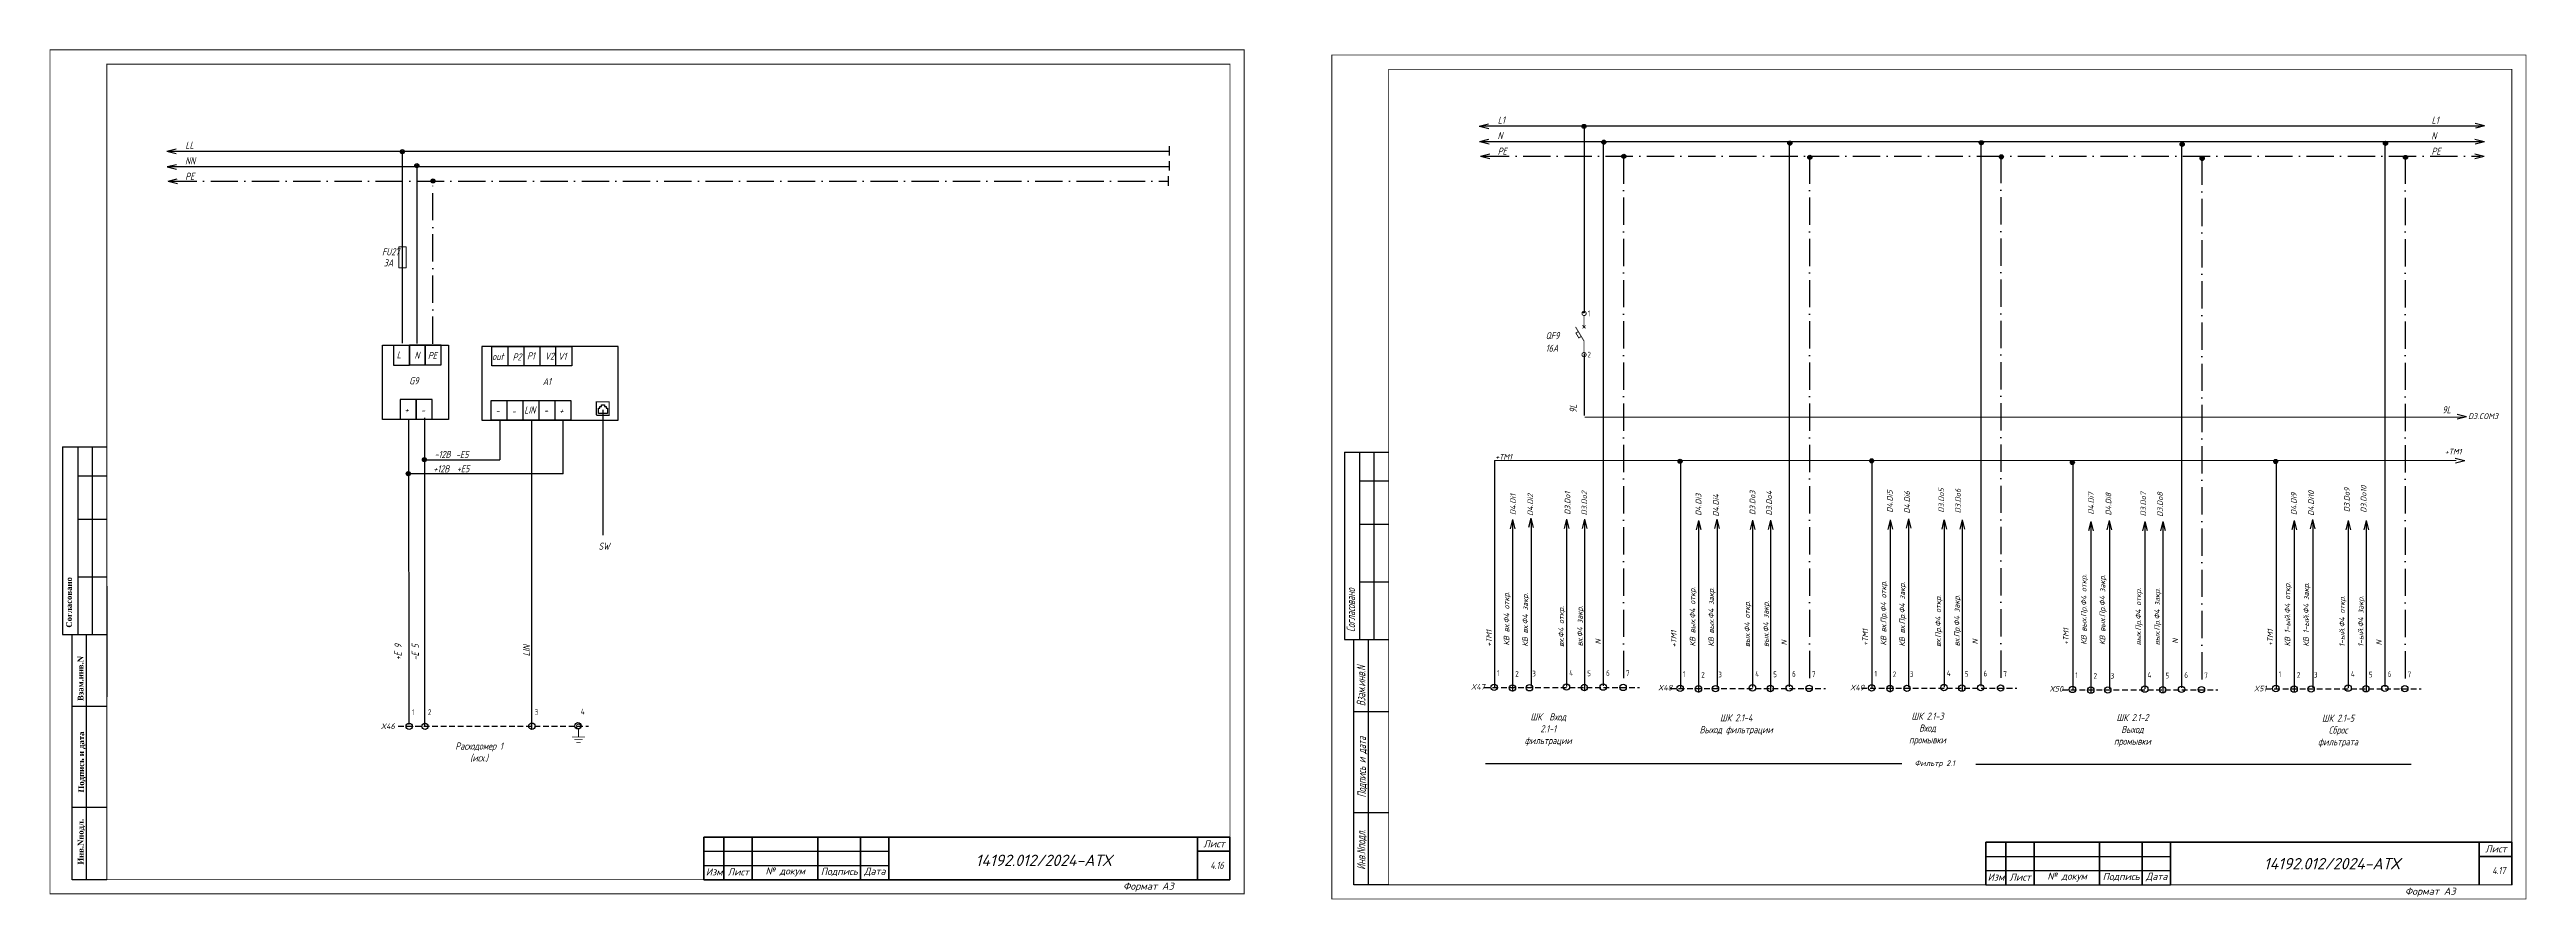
# Model space of a CAD drawing. Header units: millimetres. Extents: x 1510 to 10524, y 7125 to 13164.
# Drawn here: x 9653 to 10524, y 9978 to 10277 of the extents above; entities that cross this region are included whole.
import ezdxf
from ezdxf.enums import TextEntityAlignment as Align

# ---------------------------------------------------------------- set-up
doc = ezdxf.new("R2010")
doc.units = ezdxf.units.MM
doc.header["$LTSCALE"] = 4
for name, pattern in [('ACAD_ISO10W100', [18, 12, -3, 0, -3]), ('DASHED', [0.75, 0.5, -0.25]), ('SolidLine', [0])]:
    doc.linetypes.add(name, pattern=pattern)
for name, color, linetype in [("Contact's", 104, 'Continuous'), ('LOC', 8, 'Continuous'), ('RED_2.5mm^2', 1, 'Continuous'), ('SYMS', 7, 'Continuous'), ('Вспомогательная', 1, 'Continuous'), ('Текст', 2, 'Continuous')]:
    doc.layers.add(name, color=color, linetype=linetype)
for name, color, linetype, lineweight in [('RAMKA', 7, 'Continuous', 25), ('SHTAMP', 7, 'SolidLine', 25), ('АК_ЩДУ-CВ_П4_ПОЛНАЯСХ', 141, 'Continuous', 40), ('Основеая', 5, 'Continuous', 60), ('СХЕМА', 7, 'Continuous', 25)]:
    doc.layers.add(name, color=color, linetype=linetype, lineweight=lineweight)
doc.styles.add('COTES', font='cs_gost2304.shx', dxfattribs={"width": 0.75, "oblique": 15})
doc.styles.add('ISOCPEUR', font='isocpeui.ttf')
doc.styles.add('ISOCPEUR25.10.00', font='isocpeur.ttf', dxfattribs={"height": 2.5})
doc.styles.add('Simplex00.10.00', font='simplex.shx')
doc.styles.add('Simplex25.085.00', font='simplex.shx', dxfattribs={"width": 0.85, "oblique": 15, "height": 2.5})
doc.styles.add('Simplex25.085.15', font='', dxfattribs={"width": 0.85, "oblique": 15, "height": 2.5})
doc.styles.add('STYLE1', font='timesbd.ttf')
doc.styles.add('WD', font='romans.shx')
doc.styles.add('ГОСТ', font='isocpeur.ttf', dxfattribs={"oblique": 15})
doc.styles.add('Стиль мой-1', font='', dxfattribs={"width": 0.85, "oblique": 15, "height": 2.5})
doc.styles.get('Simplex25.085.15').set_extended_font_data('GOST type A')
doc.styles.get('Стиль мой-1').set_extended_font_data('GOST type A')
doc.linetypes.add('Ethernet_LINE', pattern='A,7.5,-4,["Ethernet",Standard,S=2.5,R=0,X=-2.5,Y=-1.25],-18', length=29.5)

# ---------------------------------------------------------------- blocks, each defined once
blk = doc.blocks.new('Формат А3')
at = {"color": 0, "linetype": 'Continuous', "const_width": 0.3}
for points in [[(-420, 297), (0, 297), (0, 0), (-420, 0)], [(-400, 5), (-400, 292), (-5, 292), (-5, 5)]]:
    blk.add_lwpolyline(points, close=True, dxfattribs=at)
at = {"color": 0, "linetype": 'Continuous', "style": 'Simplex00.10.00', "oblique": 15}
blk.add_text('Формат А3', height=2.5, dxfattribs=at).set_placement((-33.67, 2.75), align=Align.MIDDLE_CENTER)
blk = doc.blocks.new('WDDOT')
for radius in [0.72, 0.449, 0.223]:
    blk.add_circle((0, 0), radius)
blk = doc.blocks.new('VT0W02')
blk.add_circle((0, 0), 0.0699)
at = {"style": 'WD'}
for tag, p, width in [('INST', (0.062, 0.42), 0.7), ('LOC', (0.062, 0.25), 0.7), ('DESC1', (0.053, -0.385), 0.8)]:
    blk.add_attdef(tag, p, '', height=0.125, dxfattribs=dict(at, width=width))
at = {"style": 'WD', "flags": 1}
for tag, p, height in [('X4TERM01', (-0.07, 0), 0.0125), ('X4TERMDESC01', (-0.055, -0.023), 0.025), ('X2TERMDESC01', (-0.006, 0.029), 0.025), ('STRIPSEQ', (0, 0), 0.00125), ('X2TERM01', (0, 0.07), 0.0125), ('X1TERMDESC01', (0.039, -0.003), 0.025), ('X1TERM01', (0.07, 0), 0.0125), ('LINKTERM', (0, -0.002), 0.00125), ('X8TERM01', (0, -0.07), 0.0125), ('X8TERMDESC01', (0, -0.054), 0.025)]:
    blk.add_attdef(tag, p, '', height=height, dxfattribs=at)
at = {"linetype": 'Continuous', "style": 'WD'}
for tag, p, height, width, flags in [('WIRENO', (0.062, 0.094), 0.125, 0.8, 8), ('TAGSTRIP', (0.053, -0.229), 0.125, 0.9, 8), ('DESC2', (0.053, -0.541), 0.125, 0.8, 8), ('CAT', (0.213, -0.406), 0.109, 0.8, 1), ('DESC3', (0.053, -0.698), 0.125, 0.8, 8)]:
    blk.add_attdef(tag, p, '', height=height, dxfattribs=dict(at, width=width, flags=flags))
at = {"linetype": 'Continuous', "style": 'WD', "width": 0.8, "flags": 1}
blk.add_attdef('MFG', text='', height=0.109, dxfattribs=at).set_placement((0.088, -0.406), align=Align.RIGHT)
at = {"style": 'WD', "width": 0.7, "flags": 1}
blk.add_attdef('ASSYCODE', (0.062, -0.281), '', height=0.01, dxfattribs=at)
blk = doc.blocks.new('PE - заземление')
at = {"color": 0, "linetype": 'Continuous', "lineweight": -2, "const_width": 0.3}
blk.add_lwpolyline([(-0.75, -0.75, -1), (0.75, -0.75, -1)], format="xyb", close=True, dxfattribs=at)
at = {"color": 0, "linetype": 'Continuous', "lineweight": -2}
for points, const_width in [([(-2.25, -4.5), (2.25, -4.5)], 0.25), ([(-1.5, -5.46), (1.5, -5.46)], 0.25), ([(-0.75, -6.42), (0.75, -6.42)], 0.25), ([(0, -4.5), (0, -1.5)], 0.3)]:
    blk.add_lwpolyline(points, dxfattribs=dict(at, const_width=const_width))
at = {"color": 0, "linetype": 'Continuous', "lineweight": 9, "style": 'ISOCPEUR25.10.00', "oblique": 10, "width": 0.85, "flags": 9}
blk.add_attdef('ТИП', (0, 0), '', height=2.5, dxfattribs=at)
blk = doc.blocks.new('A$C73A268AF')
at = {"lineweight": 30}
for p, q in [((4.57, 157.46), (20.05, 157.46)), ((4.57, 157.46), (4.57, 91.46)), ((9.89, 157.46), (9.89, 91.46)), ((14.97, 157.46), (14.97, 91.46)), ((9.89, 147.31), (20.05, 147.31)), ((9.89, 132.08), (20.05, 132.08)), ((9.89, 111.77), (20.05, 111.77)), ((4.57, 91.46), (20.05, 91.46)), ((7.96, 5.15), (7.96, 91.46)), ((13.04, 5.15), (13.04, 91.46)), ((20.15, 66.08), (7.96, 66.08)), ((20.15, 30.54), (7.96, 30.54))]:
    blk.add_line(p, q, dxfattribs=at)
blk.add_lwpolyline([(20.15, 5.15), (7.96, 5.15)], dxfattribs=at)
at = {"layer": 'Вспомогательная', "color": 7}
for p, q in [((230.15, 15.15), (295.15, 15.15)), ((230.15, 10.15), (295.15, 10.15)), ((230.15, 5.15), (295.15, 5.15))]:
    blk.add_line(p, q, dxfattribs=at)
at = {"layer": 'Основеая', "color": 7}
for p, q in [((230.15, 20.15), (230.15, 5.15)), ((415.15, 20.15), (230.15, 20.15)), ((237.15, 20.15), (237.15, 5.15)), ((247.15, 20.15), (247.15, 5.15)), ((270.15, 20.15), (270.15, 5.15)), ((285.15, 20.15), (285.15, 5.15)), ((295.15, 20.15), (295.15, 5.15)), ((403.72, 20.15), (403.72, 5.15)), ((415.15, 20.15), (415.15, 5.15)), ((403.72, 15.15), (415.15, 15.15))]:
    blk.add_line(p, q, dxfattribs=at)
blk.add_blockref('Формат А3', (420.15, 0.15))
at = {"layer": 'RAMKA', "style": 'COTES', "oblique": 15, "width": 0.75}
for s, p in [('Согласовано', (8.35, 94.1)), ('Взам.инв.N', (11.94, 68.02)), ('Подпись и дата', (12.17, 35.86)), ('Инв.Nподл.', (11.97, 10.43))]:
    blk.add_text(s, height=3, rotation=90, dxfattribs=at).set_placement(p)
at = {"layer": 'Текст', "color": 7, "char_height": 2.5, "style": 'ГОСТ'}
for s, insert, width, attachment_point in [('{\\fISOCPEUR|b0|i0|c204|p34;Лист}', (413.32, 17.81), 11.4585, 6), ('{\\fISOCPEUR|b0|i0|c204|p34;Изм}', (233.75, 7.88), 7, 5), ('{\\fISOCPEUR|b0|i0|c204|p34;Лист}', (242.25, 7.88), 10, 5), ('{\\fISOCPEUR|b0|i0|c204|p34;№ докум}', (258.75, 7.88), 23, 5), ('{\\fISOCPEUR|b0|i0|c204|p34;Подпись}', (277.75, 7.88), 15, 5), ('{\\fISOCPEUR|b0|i0|c204|p34;Дата}', (290.25, 7.88), 10, 5)]:
    blk.add_mtext(s, dxfattribs=dict(at, insert=insert, width=width, attachment_point=attachment_point))
blk = doc.blocks.new('QF - выкл. автоматич. (1пол.)')
at = {"color": 0, "linetype": 'Continuous', "lineweight": -2, "const_width": 0.3}
for points in [[(-0.75, -0.75, -1), (0.75, -0.75, -1)], [(-0.75, -15.25, -1), (0.75, -15.25, -1)]]:
    blk.add_lwpolyline(points, format="xyb", close=True, dxfattribs=at)
for points in [[(0, -14.5), (0, -10.5), (-3, -5.5)], [(-2.01, -7.14), (-2.87, -7.66), (-1.84, -9.37), (-0.99, -8.86)], [(-0.53, -6.03), (0.53, -4.97)], [(0.53, -6.03), (-0.53, -4.97)], [(0, -5.5), (0, -1.5)]]:
    blk.add_lwpolyline(points, dxfattribs=at)
at = {"color": 0, "linetype": 'Continuous', "lineweight": -2, "style": 'Simplex25.085.00', "oblique": 10, "width": 0.8, "flags": 4}
blk.add_attdef('ЭЛЕМЕНТ', text='', height=2.5, dxfattribs=at).set_placement((2.26, -8), align=Align.MIDDLE_LEFT)
at = {"color": 0, "linetype": 'Continuous', "lineweight": 9, "style": 'ISOCPEUR25.10.00', "oblique": 10, "width": 0.85, "flags": 5}
blk.add_attdef('ТИП', text='', height=2.5, dxfattribs=at).set_placement((2.26, -8), align=Align.MIDDLE_LEFT)
at = {"layer": "Contact's", "linetype": 'Continuous', "lineweight": 9, "style": 'Simplex00.10.00', "width": 0.7, "flags": 8}
for tag, p in [('#(1)', (1.8, -0.75)), ('#(2)', (1.8, -15.25))]:
    blk.add_attdef(tag, text='', height=2, dxfattribs=at).set_placement(p, align=Align.MIDDLE)

msp = doc.modelspace()

# ---------------------------------------------------------------- linework, layer by layer
at = {"color": 7, "ltscale": 0.2}
for p, q in [((10046.51, 10242.9), (10046.51, 10239.56)), ((10046.55, 10237.65), (10046.55, 10234.32)), ((10046.21, 10232.33), (10046.21, 10228.99)), ((10304.19, 10025.56), (10157.79, 10025.56)), ((10330.15, 10025.38), (10483.33, 10025.38))]:
    msp.add_line(p, q, dxfattribs=at)
at = {"ltscale": 1.2}
for p, q in [((9813.96, 10172.49), (9813.96, 10165.63)), ((9819.53, 10172.45), (9819.53, 10165.59)), ((9825.17, 10172.45), (9825.17, 10165.59)), ((9830.75, 10172.45), (9830.75, 10165.59)), ((9813.63, 10153.41), (9813.63, 10146.55)), ((9819.21, 10153.38), (9819.21, 10146.52)), ((9824.85, 10153.38), (9824.85, 10146.52)), ((9830.43, 10153.38), (9830.43, 10146.52))]:
    msp.add_line(p, q, dxfattribs=at)
at = {"ltscale": 0.2}
for p, q in [((9845.87, 10148.78), (9845.87, 10150.67)), ((9845.87, 10150.67), (9846.26, 10150.67)), ((9848.93, 10148.78), (9845.87, 10148.78)), ((9846.26, 10150.67), (9846.26, 10151.27)), ((9846.26, 10151.27), (9846.86, 10151.27)), ((9846.86, 10151.27), (9846.86, 10151.87)), ((9846.86, 10151.87), (9847.94, 10151.87)), ((9846.89, 10151.87), (9847.93, 10151.87)), ((9847.93, 10151.87), (9847.93, 10151.29)), ((9847.93, 10151.29), (9848.53, 10151.29)), ((9848.53, 10151.29), (9848.53, 10150.66)), ((9848.53, 10150.66), (9848.93, 10150.66)), ((9848.93, 10150.66), (9848.93, 10148.78))]:
    msp.add_line(p, q, dxfattribs=at)
at = {"lineweight": 30}
for p, q in [((9657.33, 10137.08), (9672.8, 10137.08)), ((9657.33, 10137.08), (9657.33, 10071.08)), ((9662.65, 10137.08), (9662.65, 10071.08)), ((9667.72, 10137.08), (9667.72, 10071.08)), ((9662.65, 10126.93), (9672.8, 10126.93)), ((9662.65, 10111.7), (9672.8, 10111.7)), ((9662.65, 10091.39), (9672.8, 10091.39)), ((9657.33, 10071.08), (9672.8, 10071.08)), ((9660.72, 9984.77), (9660.72, 10071.08)), ((9665.8, 9984.77), (9665.8, 10071.08)), ((9672.9, 10045.69), (9660.72, 10045.69)), ((9672.9, 10010.15), (9660.72, 10010.15))]:
    msp.add_line(p, q, dxfattribs=at)
at = {"linetype": 'DASHED'}
for p, q in [((10157.27, 10052.38), (10211.88, 10052.38)), ((10222.69, 10052.05), (10277.29, 10052.05)), ((10290.04, 10052.18), (10344.64, 10052.18)), ((10360.66, 10051.62), (10415.27, 10051.62)), ((10432.17, 10051.97), (10486.78, 10051.97)), ((9775.34, 10038.78), (9842.33, 10038.78))]:
    msp.add_line(p, q, dxfattribs=at)
at = {"ltscale": 1.2}
for points in [[(9804.73, 10146.5), (9852.7, 10146.5), (9852.7, 10172.42), (9804.73, 10172.42)], [(9808.33, 10172.43), (9836.38, 10172.43), (9836.38, 10165.6), (9808.33, 10165.6)], [(9808.01, 10153.36), (9836.06, 10153.36), (9836.06, 10146.52), (9808.01, 10146.52)]]:
    msp.add_lwpolyline(points, close=True, dxfattribs=at)
at = {"linetype": 'Continuous', "lineweight": -2}
msp.add_lwpolyline([(9672.9, 10088.09), (9672.9, 10049.09)], dxfattribs=at)
at = {"lineweight": 30}
msp.add_lwpolyline([(9672.9, 9984.77), (9660.72, 9984.77)], dxfattribs=at)
at = {"layer": 'RED_2.5mm^2', "linetype": 'Continuous', "ltscale": 0.2}
for p, q in [((10155.7, 10244.54), (10508.13, 10244.54)), ((10156.1, 10250.02), (10508.08, 10250.02)), ((10192.43, 10250.18), (10192.43, 10184.26)), ((10199.15, 10244.46), (10199.15, 10053.03)), ((10264.56, 10244.46), (10264.56, 10052.69)), ((10331.91, 10244.6), (10331.91, 10052.83)), ((10474.05, 10244.38), (10474.05, 10052.61)), ((9694.13, 10235.69), (10046.56, 10235.69)), ((9694.53, 10241.17), (10046.51, 10241.17)), ((9776.94, 10173.63), (9776.94, 10241.17)), ((9782.02, 10173.47), (9782.02, 10235.86)), ((10402.54, 10244.03), (10402.54, 10052.26)), ((10191.65, 10184.35), (10192.43, 10184.35)), ((10192.47, 10169.98), (10192.47, 10148.08)), ((9779.2, 10039.36), (9779.12, 10146.88)), ((9784.79, 10038.69), (9784.79, 10147.36)), ((9811.18, 10132.52), (9811.18, 10146.51)), ((9822.41, 10037.95), (9822.41, 10146.63)), ((9833.34, 10127.62), (9833.34, 10146.76)), ((9784.52, 10132.54), (9811.09, 10132.54)), ((10160.91, 10132.27), (10160.91, 10052.44)), ((10226.32, 10131.72), (10226.32, 10052.1)), ((10293.67, 10132.19), (10293.67, 10052.24)), ((10364.3, 10131.79), (10364.3, 10051.67)), ((10435.81, 10132), (10435.81, 10052.02)), ((9778.94, 10127.67), (9833.37, 10127.67)), ((10167.26, 10111.26), (10167.26, 10051.02)), ((10173.8, 10111.41), (10173.8, 10052.74)), ((10186.26, 10111.52), (10186.26, 10052.73)), ((10192.61, 10111.55), (10192.61, 10051.31)), ((10232.67, 10110.92), (10232.67, 10050.68)), ((10239.22, 10111.07), (10239.22, 10052.4)), ((10251.67, 10111.18), (10251.67, 10052.39)), ((10258.02, 10111.21), (10258.02, 10050.97)), ((10300.02, 10111.06), (10300.02, 10050.82)), ((10306.57, 10111.21), (10306.57, 10052.54)), ((10319.02, 10111.32), (10319.02, 10052.53)), ((10325.37, 10111.35), (10325.37, 10051.11)), ((10370.65, 10110.49), (10370.65, 10050.26)), ((10377.19, 10110.64), (10377.19, 10051.97)), ((10389.65, 10110.75), (10389.65, 10051.96)), ((10396, 10110.78), (10396, 10050.54)), ((10442.16, 10110.84), (10442.16, 10050.61)), ((10448.7, 10110.99), (10448.7, 10052.32)), ((10461.16, 10111.1), (10461.16, 10052.31)), ((10467.51, 10111.13), (10467.51, 10050.9))]:
    msp.add_line(p, q, dxfattribs=at)
at = {"layer": 'RED_2.5mm^2', "linetype": 'ACAD_ISO10W100', "ltscale": 0.2}
for p, q in [((10156.5, 10239.39), (10507.73, 10239.39)), ((10206.27, 10239.29), (10206.27, 10054.02)), ((10271.68, 10239.29), (10271.68, 10053.69)), ((10339.03, 10239.43), (10339.03, 10053.82)), ((10409.66, 10238.86), (10409.66, 10053.26)), ((10481.17, 10239.21), (10481.17, 10053.61)), ((9694.93, 10230.54), (10046.15, 10230.54)), ((9787.52, 10173.31), (9787.52, 10230.75))]:
    msp.add_line(p, q, dxfattribs=at)
at = {"layer": 'RED_2.5mm^2', "color": 5, "linetype": 'Ethernet_LINE', "ltscale": 0.2}
msp.add_line((9847.47, 10105.96), (9847.47, 10150.12), dxfattribs=at)
at = {"layer": 'SYMS', "linetype": 'Continuous', "ltscale": 0.2}
for p, q in [((10155.59, 10249.99), (10158.86, 10250.81)), ((10155.63, 10249.96), (10158.89, 10249.16)), ((10155.71, 10244.54), (10158.98, 10245.35)), ((10155.74, 10244.51), (10159.01, 10243.71)), ((10509, 10244.48), (10505.73, 10245.28)), ((10509.04, 10244.45), (10505.77, 10243.64)), ((10509.11, 10250.05), (10505.85, 10250.85)), ((10509.15, 10250.02), (10505.88, 10249.21)), ((9694.01, 10241.15), (9697.29, 10241.96)), ((9694.05, 10241.11), (9697.32, 10240.31)), ((9694.13, 10235.69), (9697.4, 10236.5)), ((9694.17, 10235.66), (9697.44, 10234.86)), ((10155.99, 10239.44), (10159.26, 10240.25)), ((10156.03, 10239.4), (10159.3, 10238.6)), ((10508.95, 10239.26), (10505.68, 10240.06)), ((10508.98, 10239.23), (10505.71, 10238.42)), ((9694.42, 10230.59), (9697.69, 10231.4)), ((9694.46, 10230.55), (9697.72, 10229.76)), ((10502.72, 10147.71), (10499.45, 10148.51)), ((10502.75, 10147.68), (10499.48, 10146.87)), ((10502.08, 10132.15), (10498.81, 10132.95)), ((10502.12, 10132.12), (10498.85, 10131.3)), ((10167.26, 10111.53), (10166.46, 10108.26)), ((10167.29, 10111.56), (10168.1, 10108.29)), ((10173.72, 10111.92), (10172.92, 10108.66)), ((10173.75, 10111.96), (10174.56, 10108.69)), ((10186.24, 10111.6), (10185.44, 10108.33)), ((10186.27, 10111.63), (10187.09, 10108.36)), ((10192.59, 10111.6), (10191.79, 10108.33)), ((10192.62, 10111.63), (10193.43, 10108.36)), ((10232.67, 10111.19), (10231.87, 10107.92)), ((10232.7, 10111.23), (10233.51, 10107.96)), ((10239.13, 10111.59), (10238.33, 10108.32)), ((10239.16, 10111.63), (10239.97, 10108.35)), ((10251.65, 10111.26), (10250.85, 10107.99)), ((10251.69, 10111.3), (10252.5, 10108.03)), ((10258, 10111.26), (10257.2, 10107.99)), ((10258.03, 10111.3), (10258.84, 10108.03)), ((10300.02, 10111.33), (10299.22, 10108.06)), ((10300.05, 10111.37), (10300.86, 10108.09)), ((10306.48, 10111.72), (10305.68, 10108.46)), ((10306.51, 10111.76), (10307.32, 10108.49)), ((10319, 10111.4), (10318.2, 10108.13)), ((10319.04, 10111.43), (10319.85, 10108.16)), ((10325.35, 10111.4), (10324.55, 10108.13)), ((10325.38, 10111.43), (10326.19, 10108.16)), ((10370.65, 10110.76), (10369.85, 10107.49)), ((10370.68, 10110.8), (10371.49, 10107.53)), ((10377.11, 10111.16), (10376.31, 10107.89)), ((10377.14, 10111.2), (10377.95, 10107.92)), ((10389.63, 10110.83), (10388.83, 10107.56)), ((10389.67, 10110.87), (10390.48, 10107.6)), ((10395.98, 10110.83), (10395.18, 10107.56)), ((10396.01, 10110.87), (10396.82, 10107.6)), ((10442.15, 10111.11), (10441.35, 10107.84)), ((10442.19, 10111.15), (10443, 10107.88)), ((10448.61, 10111.51), (10447.81, 10108.24)), ((10448.65, 10111.55), (10449.46, 10108.27)), ((10461.14, 10111.18), (10460.34, 10107.91)), ((10461.17, 10111.22), (10461.98, 10107.95)), ((10467.48, 10111.18), (10466.68, 10107.91)), ((10467.52, 10111.22), (10468.33, 10107.95))]:
    msp.add_line(p, q, dxfattribs=at)
at = {"layer": 'SYMS', "linetype": 'Continuous', "lineweight": 30, "ltscale": 0.2}
msp.add_lwpolyline([(9769.8, 10172.89), (9793.02, 10172.89), (9793.02, 10146.75), (9769.8, 10146.75)], close=True, dxfattribs=at)
at = {"layer": 'SYMS', "linetype": 'Continuous', "ltscale": 0.2}
for points in [[(9773.73, 10165.89), (9779.32, 10165.89), (9779.32, 10172.81), (9773.73, 10172.81)], [(9779.31, 10165.9), (9784.9, 10165.9), (9784.9, 10172.82), (9779.31, 10172.82)], [(9784.89, 10165.9), (9790.48, 10165.9), (9790.48, 10172.82), (9784.89, 10172.82)], [(9776.12, 10146.82), (9781.72, 10146.82), (9781.72, 10153.73), (9776.12, 10153.73)], [(9781.7, 10146.82), (9787.29, 10146.82), (9787.29, 10153.73), (9781.7, 10153.73)]]:
    msp.add_lwpolyline(points, close=True, dxfattribs=at)
at = {"layer": 'АК_ЩДУ-CВ_П4_ПОЛНАЯСХ', "color": 7, "const_width": 0.4}
for points in [[(9849.69, 10152.95), (9844.93, 10152.95)], [(9849.78, 10148.16), (9845, 10148.16)], [(9845.05, 10153.07), (9845.05, 10153.07), (9845.05, 10148.28)], [(9849.58, 10152.95), (9849.58, 10152.95), (9849.58, 10148.16)], [(9849.58, 10152.95), (9849.58, 10152.95), (9849.58, 10148.16)]]:
    msp.add_lwpolyline(points, dxfattribs=at)
at = {"layer": 'Вспомогательная', "color": 7}
for p, q in [((9882.9, 9994.77), (9947.9, 9994.77)), ((9882.9, 9989.77), (9947.9, 9989.77)), ((9882.9, 9984.77), (9947.9, 9984.77))]:
    msp.add_line(p, q, dxfattribs=at)
at = {"layer": 'Основеая', "color": 7}
for p, q in [((9882.9, 9999.77), (9882.9, 9984.77)), ((10067.9, 9999.77), (9882.9, 9999.77)), ((9889.9, 9999.77), (9889.9, 9984.77)), ((9899.9, 9999.77), (9899.9, 9984.77)), ((9922.9, 9999.77), (9922.9, 9984.77)), ((9937.9, 9999.77), (9937.9, 9984.77)), ((9947.9, 9999.77), (9947.9, 9984.77)), ((10056.47, 9999.77), (10056.47, 9984.77)), ((10056.47, 9994.77), (10067.9, 9994.77)), ((10067.9, 9999.77), (10067.9, 9984.77)), ((10067.9, 9984.77), (9882.9, 9984.77))]:
    msp.add_line(p, q, dxfattribs=at)
at = {"layer": 'СХЕМА', "color": 1, "linetype": 'Continuous', "lineweight": 20, "ltscale": 30}
for p, q in [((10501.58, 10147.53), (10192.65, 10147.53)), ((10499.18, 10132.27), (10160.89, 10132.27))]:
    msp.add_line(p, q, dxfattribs=at)
at = {"layer": 'СХЕМА', "color": 7, "linetype": 'Continuous', "lineweight": 20, "ltscale": 30}
msp.add_lwpolyline([(9775.54, 10207.43), (9778.12, 10207.43), (9778.12, 10200.1), (9775.54, 10200.1)], close=True, dxfattribs=at)

# ---------------------------------------------------------------- block references
for name, p in [('Формат А3', (10072.9, 9979.77)), ('PE - заземление', (9838.76, 10039.52))]:
    msp.add_blockref(name, p)
at = {"ltscale": 1.2}
msp.add_blockref('A$C73A268AF', (10103.55, 9977.81), dxfattribs=at)
ref = msp.add_blockref('QF - выкл. автоматич. (1пол.)', (10192.42, 10184.8))
ref.add_attrib('#(1)', '1', dxfattribs={"layer": "Contact's", "linetype": 'Continuous', "lineweight": 9, "height": 2, "style": 'Simplex00.10.00', "width": 0.7}).set_placement((10194.22, 10184.05), align=Align.MIDDLE)
ref.add_attrib('#(2)', '2', dxfattribs={"layer": "Contact's", "linetype": 'Continuous', "lineweight": 9, "height": 2, "style": 'Simplex00.10.00', "width": 0.7}).set_placement((10194.22, 10169.55), align=Align.MIDDLE)
at = {"layer": 'SYMS', "linetype": 'Continuous', "ltscale": 0.2}
for p in [(10192.41, 10249.85), (10199.38, 10244.3), (10264.8, 10243.97), (10332.15, 10244.1), (10402.77, 10243.54), (10474.28, 10243.89), (9776.83, 10240.98), (9781.92, 10236.03), (10206.42, 10239.35), (10271.83, 10239.01), (10339.18, 10239.15), (10409.81, 10238.58), (10481.32, 10238.94), (9787.65, 10230.68), (9784.58, 10132.59), (10226.18, 10132.03), (10293.53, 10132.17), (10364.16, 10131.6), (10435.67, 10131.95), (9778.9, 10127.67)]:
    msp.add_blockref('WDDOT', p, dxfattribs=at)
ref = msp.add_blockref('VT0W02', (10160.8, 10052.48), dxfattribs=dict(at, xscale=16, yscale=16, zscale=16))
ref.add_attrib('LOC', '1', (10161.8, 10056.48), dxfattribs={"layer": 'LOC', "height": 2, "style": 'WD', "width": 0.7})
ref = msp.add_blockref('VT0W02', (10167.24, 10052.25), dxfattribs=dict(at, xscale=16, yscale=16, zscale=16))
ref.add_attrib('LOC', '2', (10168.24, 10056.25), dxfattribs={"layer": 'LOC', "height": 2, "style": 'WD', "width": 0.7})
ref = msp.add_blockref('VT0W02', (10173.22, 10052.31), dxfattribs=dict(at, xscale=16, yscale=16, zscale=16))
ref.add_attrib('LOC', '3', (10174.22, 10056.31), dxfattribs={"layer": 'LOC', "height": 2, "style": 'WD', "width": 0.7})
ref = msp.add_blockref('VT0W02', (10186.23, 10052.6), dxfattribs=dict(at, xscale=16, yscale=16, zscale=16))
ref.add_attrib('LOC', '4', (10187.23, 10056.6), dxfattribs={"layer": 'LOC', "height": 2, "style": 'WD', "width": 0.7})
ref = msp.add_blockref('VT0W02', (10192.54, 10052.38), dxfattribs=dict(at, xscale=16, yscale=16, zscale=16))
ref.add_attrib('LOC', '5', (10193.54, 10056.38), dxfattribs={"layer": 'LOC', "height": 2, "style": 'WD', "width": 0.7})
ref = msp.add_blockref('VT0W02', (10199.15, 10052.54), dxfattribs=dict(at, xscale=16, yscale=16, zscale=16))
ref.add_attrib('LOC', '6', (10200.15, 10056.54), dxfattribs={"layer": 'LOC', "height": 2, "style": 'WD', "width": 0.7})
ref = msp.add_blockref('VT0W02', (10206.15, 10052.42), dxfattribs=dict(at, xscale=16, yscale=16, zscale=16))
ref.add_attrib('LOC', '7', (10207.15, 10056.42), dxfattribs={"layer": 'LOC', "height": 2, "style": 'WD', "width": 0.7})
ref = msp.add_blockref('VT0W02', (10226.21, 10052.14), dxfattribs=dict(at, xscale=16, yscale=16, zscale=16))
ref.add_attrib('LOC', '1', (10227.21, 10056.14), dxfattribs={"layer": 'LOC', "height": 2, "style": 'WD', "width": 0.7})
ref = msp.add_blockref('VT0W02', (10232.65, 10051.91), dxfattribs=dict(at, xscale=16, yscale=16, zscale=16))
ref.add_attrib('LOC', '2', (10233.65, 10055.91), dxfattribs={"layer": 'LOC', "height": 2, "style": 'WD', "width": 0.7})
ref = msp.add_blockref('VT0W02', (10238.64, 10051.98), dxfattribs=dict(at, xscale=16, yscale=16, zscale=16))
ref.add_attrib('LOC', '3', (10239.64, 10055.98), dxfattribs={"layer": 'LOC', "height": 2, "style": 'WD', "width": 0.7})
ref = msp.add_blockref('VT0W02', (10251.64, 10052.26), dxfattribs=dict(at, xscale=16, yscale=16, zscale=16))
ref.add_attrib('LOC', '4', (10252.64, 10056.26), dxfattribs={"layer": 'LOC', "height": 2, "style": 'WD', "width": 0.7})
ref = msp.add_blockref('VT0W02', (10257.95, 10052.04), dxfattribs=dict(at, xscale=16, yscale=16, zscale=16))
ref.add_attrib('LOC', '5', (10258.95, 10056.04), dxfattribs={"layer": 'LOC', "height": 2, "style": 'WD', "width": 0.7})
ref = msp.add_blockref('VT0W02', (10264.57, 10052.21), dxfattribs=dict(at, xscale=16, yscale=16, zscale=16))
ref.add_attrib('LOC', '6', (10265.57, 10056.21), dxfattribs={"layer": 'LOC', "height": 2, "style": 'WD', "width": 0.7})
ref = msp.add_blockref('VT0W02', (10271.56, 10052.09), dxfattribs=dict(at, xscale=16, yscale=16, zscale=16))
ref.add_attrib('LOC', '7', (10272.56, 10056.09), dxfattribs={"layer": 'LOC', "height": 2, "style": 'WD', "width": 0.7})
ref = msp.add_blockref('VT0W02', (10293.56, 10052.28), dxfattribs=dict(at, xscale=16, yscale=16, zscale=16))
ref.add_attrib('LOC', '1', (10294.56, 10056.28), dxfattribs={"layer": 'LOC', "height": 2, "style": 'WD', "width": 0.7})
ref = msp.add_blockref('VT0W02', (10300, 10052.05), dxfattribs=dict(at, xscale=16, yscale=16, zscale=16))
ref.add_attrib('LOC', '2', (10301, 10056.05), dxfattribs={"layer": 'LOC', "height": 2, "style": 'WD', "width": 0.7})
ref = msp.add_blockref('VT0W02', (10305.99, 10052.12), dxfattribs=dict(at, xscale=16, yscale=16, zscale=16))
ref.add_attrib('LOC', '3', (10306.99, 10056.12), dxfattribs={"layer": 'LOC', "height": 2, "style": 'WD', "width": 0.7})
ref = msp.add_blockref('VT0W02', (10318.99, 10052.4), dxfattribs=dict(at, xscale=16, yscale=16, zscale=16))
ref.add_attrib('LOC', '4', (10319.99, 10056.4), dxfattribs={"layer": 'LOC', "height": 2, "style": 'WD', "width": 0.7})
ref = msp.add_blockref('VT0W02', (10325.3, 10052.18), dxfattribs=dict(at, xscale=16, yscale=16, zscale=16))
ref.add_attrib('LOC', '5', (10326.3, 10056.18), dxfattribs={"layer": 'LOC', "height": 2, "style": 'WD', "width": 0.7})
ref = msp.add_blockref('VT0W02', (10331.92, 10052.34), dxfattribs=dict(at, xscale=16, yscale=16, zscale=16))
ref.add_attrib('LOC', '6', (10332.92, 10056.34), dxfattribs={"layer": 'LOC', "height": 2, "style": 'WD', "width": 0.7})
ref = msp.add_blockref('VT0W02', (10338.91, 10052.22), dxfattribs=dict(at, xscale=16, yscale=16, zscale=16))
ref.add_attrib('LOC', '7', (10339.91, 10056.22), dxfattribs={"layer": 'LOC', "height": 2, "style": 'WD', "width": 0.7})
ref = msp.add_blockref('VT0W02', (10364.19, 10051.71), dxfattribs=dict(at, xscale=16, yscale=16, zscale=16))
ref.add_attrib('LOC', '1', (10365.19, 10055.71), dxfattribs={"layer": 'LOC', "height": 2, "style": 'WD', "width": 0.7})
ref = msp.add_blockref('VT0W02', (10370.63, 10051.48), dxfattribs=dict(at, xscale=16, yscale=16, zscale=16))
ref.add_attrib('LOC', '2', (10371.63, 10055.48), dxfattribs={"layer": 'LOC', "height": 2, "style": 'WD', "width": 0.7})
ref = msp.add_blockref('VT0W02', (10376.61, 10051.55), dxfattribs=dict(at, xscale=16, yscale=16, zscale=16))
ref.add_attrib('LOC', '3', (10377.61, 10055.55), dxfattribs={"layer": 'LOC', "height": 2, "style": 'WD', "width": 0.7})
ref = msp.add_blockref('VT0W02', (10389.62, 10051.83), dxfattribs=dict(at, xscale=16, yscale=16, zscale=16))
ref.add_attrib('LOC', '4', (10390.62, 10055.83), dxfattribs={"layer": 'LOC', "height": 2, "style": 'WD', "width": 0.7})
ref = msp.add_blockref('VT0W02', (10395.93, 10051.61), dxfattribs=dict(at, xscale=16, yscale=16, zscale=16))
ref.add_attrib('LOC', '5', (10396.93, 10055.61), dxfattribs={"layer": 'LOC', "height": 2, "style": 'WD', "width": 0.7})
ref = msp.add_blockref('VT0W02', (10402.54, 10051.78), dxfattribs=dict(at, xscale=16, yscale=16, zscale=16))
ref.add_attrib('LOC', '6', (10403.54, 10055.78), dxfattribs={"layer": 'LOC', "height": 2, "style": 'WD', "width": 0.7})
ref = msp.add_blockref('VT0W02', (10409.54, 10051.66), dxfattribs=dict(at, xscale=16, yscale=16, zscale=16))
ref.add_attrib('LOC', '7', (10410.54, 10055.66), dxfattribs={"layer": 'LOC', "height": 2, "style": 'WD', "width": 0.7})
ref = msp.add_blockref('VT0W02', (10435.7, 10052.06), dxfattribs=dict(at, xscale=16, yscale=16, zscale=16))
ref.add_attrib('LOC', '1', (10436.7, 10056.06), dxfattribs={"layer": 'LOC', "height": 2, "style": 'WD', "width": 0.7})
ref = msp.add_blockref('VT0W02', (10442.14, 10051.83), dxfattribs=dict(at, xscale=16, yscale=16, zscale=16))
ref.add_attrib('LOC', '2', (10443.14, 10055.83), dxfattribs={"layer": 'LOC', "height": 2, "style": 'WD', "width": 0.7})
ref = msp.add_blockref('VT0W02', (10448.12, 10051.9), dxfattribs=dict(at, xscale=16, yscale=16, zscale=16))
ref.add_attrib('LOC', '3', (10449.12, 10055.9), dxfattribs={"layer": 'LOC', "height": 2, "style": 'WD', "width": 0.7})
ref = msp.add_blockref('VT0W02', (10461.12, 10052.18), dxfattribs=dict(at, xscale=16, yscale=16, zscale=16))
ref.add_attrib('LOC', '4', (10462.12, 10056.18), dxfattribs={"layer": 'LOC', "height": 2, "style": 'WD', "width": 0.7})
ref = msp.add_blockref('VT0W02', (10467.43, 10051.96), dxfattribs=dict(at, xscale=16, yscale=16, zscale=16))
ref.add_attrib('LOC', '5', (10468.43, 10055.96), dxfattribs={"layer": 'LOC', "height": 2, "style": 'WD', "width": 0.7})
ref = msp.add_blockref('VT0W02', (10474.05, 10052.13), dxfattribs=dict(at, xscale=16, yscale=16, zscale=16))
ref.add_attrib('LOC', '6', (10475.05, 10056.13), dxfattribs={"layer": 'LOC', "height": 2, "style": 'WD', "width": 0.7})
ref = msp.add_blockref('VT0W02', (10481.05, 10052.01), dxfattribs=dict(at, xscale=16, yscale=16, zscale=16))
ref.add_attrib('LOC', '7', (10482.05, 10056.01), dxfattribs={"layer": 'LOC', "height": 2, "style": 'WD', "width": 0.7})
ref = msp.add_blockref('VT0W02', (9779.24, 10038.74), dxfattribs=dict(at, xscale=16, yscale=16, zscale=16))
ref.add_attrib('LOC', '1', (9780.24, 10042.74), dxfattribs={"layer": 'LOC', "height": 2, "style": 'WD', "width": 0.7})
ref = msp.add_blockref('VT0W02', (9784.82, 10038.72), dxfattribs=dict(at, xscale=16, yscale=16, zscale=16))
ref.add_attrib('LOC', '2', (9785.82, 10042.72), dxfattribs={"layer": 'LOC', "height": 2, "style": 'WD', "width": 0.7})
ref = msp.add_blockref('VT0W02', (9822.4, 10038.79), dxfattribs=dict(at, xscale=16, yscale=16, zscale=16))
ref.add_attrib('LOC', '3', (9823.4, 10042.79), dxfattribs={"layer": 'LOC', "height": 2, "style": 'WD', "width": 0.7})
ref = msp.add_blockref('VT0W02', (9838.6, 10038.93), dxfattribs=dict(at, xscale=16, yscale=16, zscale=16))
ref.add_attrib('LOC', '4', (9839.6, 10042.93), dxfattribs={"layer": 'LOC', "height": 2, "style": 'WD', "width": 0.7})

# ---------------------------------------------------------------- texts
at = {"style": 'Simplex25.085.15', "oblique": 15}
for s, height, width, p in [('L1', 2.5, 0.85, (10162.07, 10250.84)), ('L1', 2.5, 0.85, (10490.47, 10250.8)), ('LL', 2.5, 0.85, (9700.5, 10241.99)), ('N', 2.5, 0.85, (10161.99, 10245.36)), ('N', 2.5, 0.85, (10490.4, 10245.32)), ('NN', 2.5, 0.85, (9700.42, 10236.51)), ('PE', 2.5, 0.85, (10162.05, 10239.89)), ('PE', 2.5, 0.85, (10490.45, 10239.85)), ('PE', 2.5, 0.85, (9700.47, 10231.04)), ('FU27', 2.5, 0.85, (9769.68, 10204.47)), ('3А', 2.5, 0.85, (9770.26, 10200.59)), ('QF9', 2.5, 0.85, (10178.91, 10174.98)), ('L', 2.5, 0.85, (9774.84, 10168.21)), ('N', 2.5, 0.85, (9781.08, 10168.05)), ('PE', 2.5, 0.85, (9785.8, 10168.01)), ('out', 2.5, 0.85, (9808.38, 10167.63)), ('P2', 2.5, 0.85, (9815.61, 10167.48)), ('P1', 2.5, 0.85, (9820.68, 10167.89)), ('V2', 2.5, 0.85, (9826.92, 10167.74)), ('V1', 2.5, 0.85, (9831.64, 10167.7)), ('16А', 2.5, 0.85, (10178.91, 10170.52)), ('+', 2.5, 0.85, (9777.6, 10148.86)), ('- ', 2.5, 0.85, (9783.36, 10148.71)), ('-', 2.5, 0.85, (9809.59, 10148.56)), ('- ', 2.5, 0.85, (9815.29, 10148.41)), ('LIN', 2.5, 0.85, (9819.7, 10148.81)), ('-', 2.5, 0.85, (9826.6, 10148.66)), ('+', 2.5, 0.85, (9832.02, 10148.62)), ('9L', 2.5, 0.85, (10494.25, 10148.89)), ('D3.COM3', 1.961, 1.083459, (10503.32, 10146.9)), ('+ТМ1', 1.961, 1.083459, (10161.15, 10132.61)), ('+ТМ1', 1.961, 1.083459, (10495.12, 10134.43)), ('SW', 2.5, 0.85, (9845.81, 10100.88)), ('X47', 1.961, 1.083459, (10152.65, 10051.67)), ('X48', 1.961, 1.083459, (10218.43, 10051.38)), ('X49', 1.961, 1.083459, (10285.96, 10051.41)), ('X50', 1.961, 1.083459, (10356.08, 10050.97)), ('X51', 1.961, 1.083459, (10427.99, 10051.07)), ('X46', 1.961, 1.083459, (9769.25, 10037.8)), ('Фильтр 2.1', 1.961, 1.083459, (10308.66, 10024.8))]:
    msp.add_text(s, height=height, dxfattribs=dict(at, width=width)).set_placement(p)
for s, height, width, p in [('9L', 2.5, 0.85, (10189.82, 10149.02)), ('КВ вых.Пр.Ф4 откр.', 1.9613, 1.083459, (10369.13, 10067.44)), ('КВ вых.Пр.Ф4 закр.', 1.9613, 1.083459, (10375.7, 10067.37)), ('КВ вх.Ф4 откр.', 1.9613, 1.083459, (10166.14, 10067.18)), ('КВ вх.Ф4 закр.', 1.9613, 1.083459, (10172.71, 10066.79)), ('вх.Ф4 закр.', 1.9613, 1.083459, (10191.91, 10066.9)), ('КВ вых.Ф4 откр.', 1.9613, 1.083459, (10231.56, 10066.85)), ('КВ вых.Ф4 закр.', 1.9613, 1.083459, (10238.13, 10066.78)), ('вых.Ф4 откр.', 1.9613, 1.083459, (10250.76, 10066.64)), ('вых.Ф4 закр.', 1.9613, 1.083459, (10257.33, 10066.68)), ('КВ вх.Пр.Ф4 откр.', 1.9613, 1.083459, (10298.71, 10067.19)), ('КВ вх.Пр.Ф4 закр.', 1.9613, 1.083459, (10305.28, 10066.8)), ('вх.Пр.Ф4 откр.', 1.9613, 1.083459, (10317.91, 10066.69)), ('вх.Пр.Ф4 закр.', 1.9613, 1.083459, (10324.48, 10066.91)), ('вых.Пр.Ф4 откр.', 1.9613, 1.083459, (10388.33, 10067.23)), ('вых.Пр.Ф4 закр.', 1.9613, 1.083459, (10394.9, 10067.27)), ('КВ 1-ый.Ф4 откр.', 1.9613, 1.083459, (10440.77, 10066.87)), ('КВ 1-ый.Ф4 закр.', 1.9613, 1.083459, (10447.34, 10066.8)), ('1-ый.Ф4 откр.', 1.9613, 1.083459, (10459.97, 10066.67)), ('1-ый.Ф4 закр.', 1.9613, 1.083459, (10466.54, 10066.7)), ('+ТМ1', 1.961, 1.083459, (10160, 10066.73)), ('вх.Ф4 откр.', 1.9613, 1.083459, (10185.34, 10066.68)), ('+ТМ1', 1.961, 1.083459, (10224.95, 10066.53)), ('+ТМ1', 1.961, 1.083459, (10292.31, 10067.05)), ('+ТМ1', 1.961, 1.083459, (10362.88, 10067.36)), ('+ТМ1', 1.961, 1.083459, (10434.74, 10066.95)), ('N', 1.96, 1.083459, (10198.31, 10067.57)), ('N', 1.96, 1.083459, (10263.72, 10067.23)), ('N', 1.96, 1.083459, (10330.88, 10067.58)), ('N', 1.96, 1.083459, (10401.29, 10067.82)), ('N', 1.96, 1.083459, (10472.94, 10067.25))]:
    msp.add_text(s, height=height, rotation=90, dxfattribs=dict(at, width=width)).set_placement(p)
at = {"color": 3, "style": 'Simplex25.085.15', "oblique": 15, "width": 1.083459}
for s, p in [('D4.Di1', (10168.41, 10113.1)), ('D4.Di2', (10174.52, 10112.8)), ('D3.Do1', (10187.6, 10113.17)), ('D3.Do2', (10193.49, 10112.98)), ('D4.Di3', (10233.64, 10112.82)), ('D4.Di4', (10239.76, 10112.53)), ('D3.Do3', (10252.64, 10113.11)), ('D3.Do4', (10258.52, 10112.92)), ('D4.Di5', (10300.92, 10113.93)), ('D4.Di6', (10307.04, 10113.63)), ('D3.Do5', (10319.04, 10113.92)), ('D3.Do6', (10324.92, 10113.73)), ('D4.Di7', (10371.7, 10113.26)), ('D4.Di8', (10377.82, 10112.96)), ('D3.Do7', (10390.09, 10112.64)), ('D3.Do8', (10395.98, 10112.45)), ('D4.Di9', (10442.99, 10113.09)), ('D4.Di10', (10449.11, 10112.8)), ('D3.Do9', (10461.67, 10114.1)), ('D3.Do10', (10467.56, 10113.91))]:
    msp.add_text(s, height=1.961, rotation=90, dxfattribs=at).set_placement(p)
at = {"color": 0, "lineweight": 25, "ltscale": 0.5, "style": 'STYLE1', "oblique": 1}
for s, height, p in [('Согласовано', 2.0309, (9660.62, 10073.45)), ('Взам.инв.N', 2.031, (9664.69, 10047.64)), ('Подпись и дата', 2.0309, (9664.92, 10015.47)), ('Инв.Nподл.', 2.031, (9664.72, 9990.05))]:
    msp.add_text(s, height=height, rotation=90, dxfattribs=at).set_placement(p)
at = {"color": 7, "lineweight": 25, "char_height": 2.5, "attachment_point": 1, "style": 'Стиль мой-1'}
for s, heights, insert in [('4.16', [2.85], (10060.95, 9991.08)), ('4.17', [0], (10511.79, 9989.28))]:
    msp.add_mtext_dynamic_manual_height_columns(s, width=5.3031, gutter_width=12.5, heights=heights, dxfattribs=dict(at, insert=insert))
at = {"layer": 'SHTAMP', "color": 0, "style": 'ISOCPEUR'}
for p in [(10002.32, 9989.59), (10455.38, 9988.42)]:
    msp.add_text('14192.012/2024-АТХ', height=4, dxfattribs=at).set_placement(p, align=Align.CENTER)
at = {"layer": 'SYMS', "linetype": 'Continuous', "char_height": 2.5}
for s, insert, width, attachment_point in [('{\\Fsimplex|c0;\\Q15;\\W0.75;\\C0;G\\Fsimplex|c204;9}', (9779.25, 10161.6), 6.1244, 1), ('{\\Fsimplex|c0;\\Q15;\\W0.75;\\C0;A1}', (9826.17, 10161.3), 6.1244, 1), ('{\\fGOST type A|b0|i0|c204|p34;\\Q15;\\W0.85;\\C7;-12В}', (9788.16, 10135.68), 8.7482, 1), ('{\\fGOST type A|b0|i0|c0|p34;\\Q15;\\W0.85;\\C7;-E5}', (9795.68, 10135.63), 8.7482, 1), ('{\\fGOST type A|b0|i0|c0|p34;\\Q15;\\W0.85;\\C7;+\\fGOST type A|b0|i0|c204|p34;12В}', (9787.72, 10130.57), 8.7482, 1), ('{\\fGOST type A|b0|i0|c0|p34;\\Q15;\\W0.85;\\C7;+E5}', (9795.99, 10130.66), 8.7482, 1), ('{\\Fsimplex|c204;\\Q15;\\W0.75;\\C0;ШК  Вход 2.1-1 фильтрации}', (10179.82, 10043.31), 16.2192, 2), ('{\\Fsimplex|c204;\\Q15;\\W0.75;\\C0;ШК 2.1-4\\PВыход фильтрации}', (10245.92, 10042.99), 27.2347, 2), ('{\\Fsimplex|c204;\\Q15;\\W0.75;\\C0;ШК 2.1-3\\PВход промывки}', (10313.19, 10043.56), 16.2192, 2), ('{\\Fsimplex|c204;\\Q15;\\W0.75;\\C0;ШК 2.1-2 Выход промывки}', (10385.28, 10043.08), 16.2192, 2), ('{\\Fsimplex|c204;\\Q15;\\W0.75;\\C0;ШК 2.1-5\\PСброс фильтрата}', (10457.58, 10042.86), 16.2192, 2), ('{\\Fsimplex|c204;\\Q15;\\W0.75;\\C0;Расходомер 1\\Fsimplex|c0;\\P(\\Fsimplex|c204;исх.)}', (9803.81, 10033.06), 30.7438, 2)]:
    msp.add_mtext(s, dxfattribs=dict(at, insert=insert, width=width, attachment_point=attachment_point))
at = {"layer": 'SYMS', "linetype": 'Continuous', "char_height": 2.5, "attachment_point": 1, "rotation": 90}
for s, insert, width in [('{\\fGOST type A|b0|i0|c0|p34;\\Q15;\\W0.85;\\C7;+E \\fGOST type A|b0|i0|c204|p34;9}', (9774.06, 10061.97), 18.7185), ('{\\fGOST type A|b0|i0|c0|p34;\\Q15;\\W0.85;\\C7;-E \\fGOST type A|b0|i0|c204|p34;5}', (9780.14, 10061.94), 18.7185), ('{\\Fsimplex|c0;\\Q15;\\W0.75;\\C0;LIN}', (9819.26, 10063.38), 9.5254)]:
    msp.add_mtext(s, dxfattribs=dict(at, insert=insert, width=width))
at = {"layer": 'Текст', "color": 7, "char_height": 2.5, "style": 'ГОСТ'}
for s, insert, width, attachment_point in [('{\\fISOCPEUR|b0|i0|c204|p34;Лист}', (10066.08, 9997.43), 11.4585, 6), ('{\\fISOCPEUR|b0|i0|c204|p34;Изм}', (9886.5, 9987.5), 7, 5), ('{\\fISOCPEUR|b0|i0|c204|p34;Лист}', (9895, 9987.5), 10, 5), ('{\\fISOCPEUR|b0|i0|c204|p34;№ докум}', (9911.5, 9987.5), 23, 5), ('{\\fISOCPEUR|b0|i0|c204|p34;Подпись}', (9930.5, 9987.5), 15, 5), ('{\\fISOCPEUR|b0|i0|c204|p34;Дата}', (9943, 9987.5), 10, 5)]:
    msp.add_mtext(s, dxfattribs=dict(at, insert=insert, width=width, attachment_point=attachment_point))

doc.saveas('drawing.dxf')
